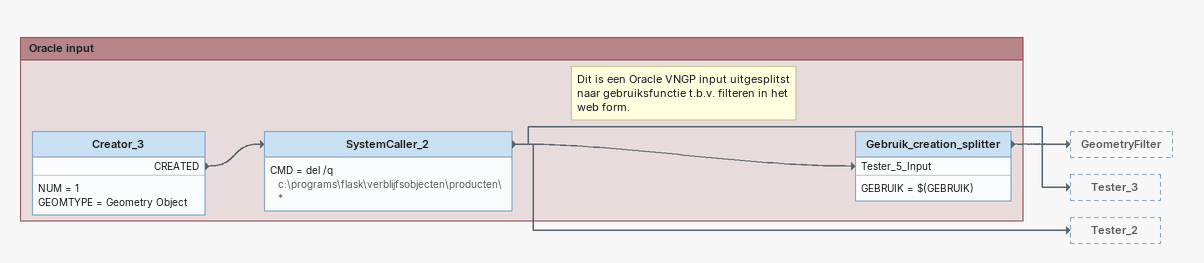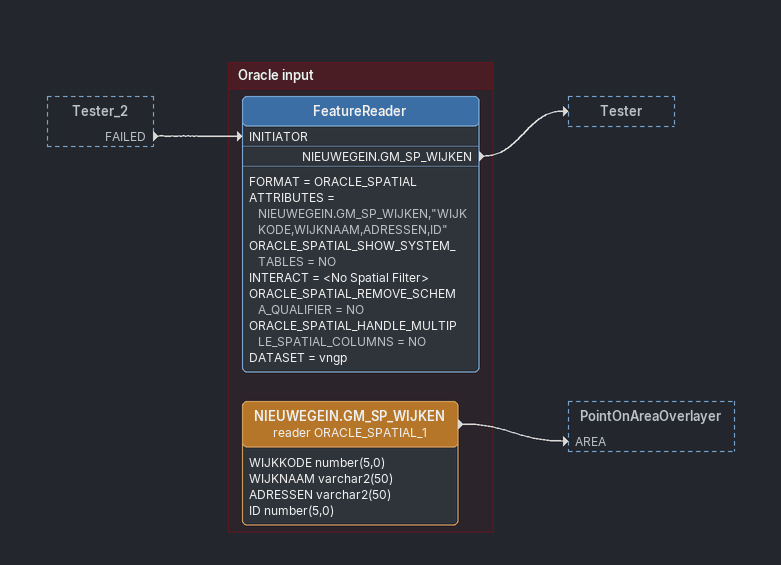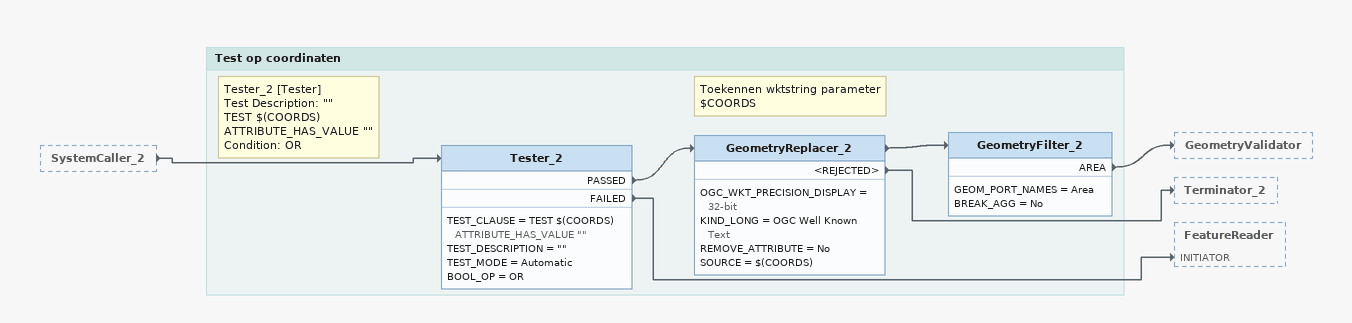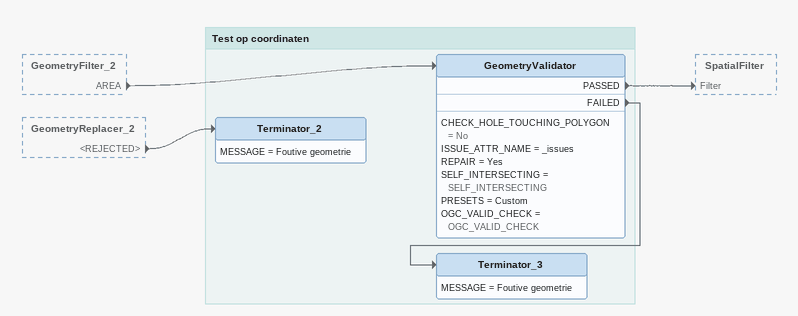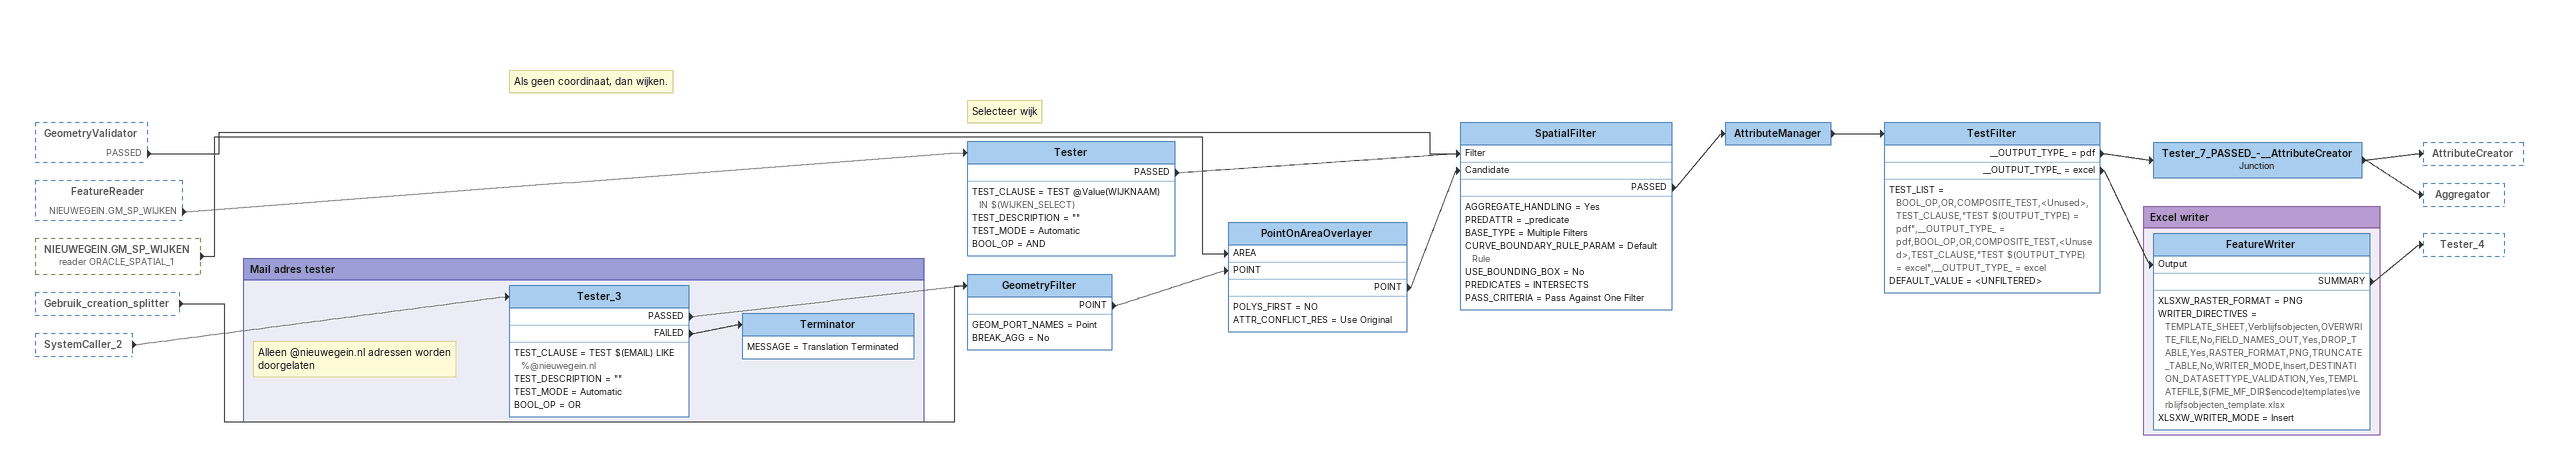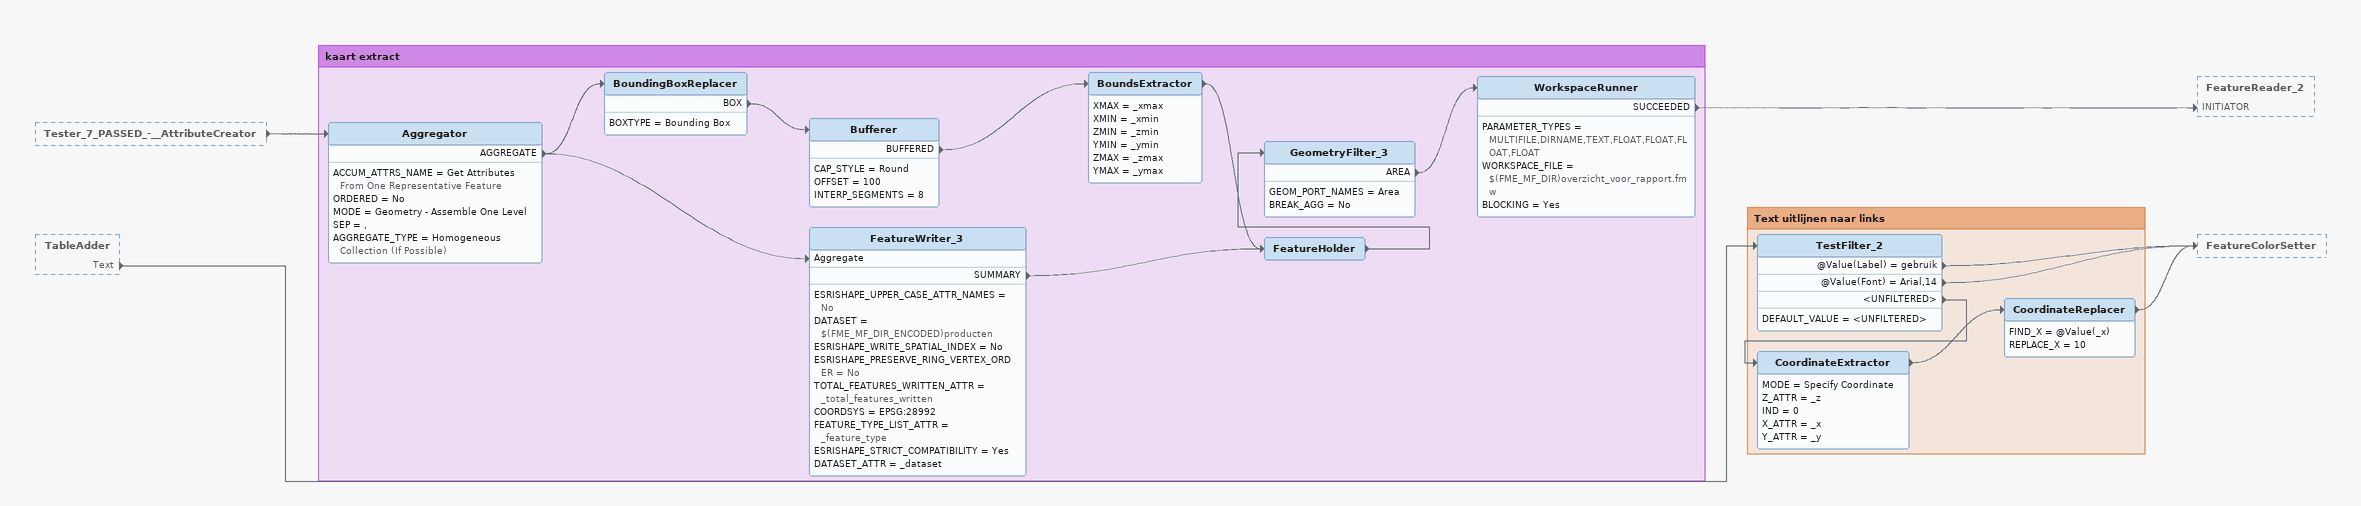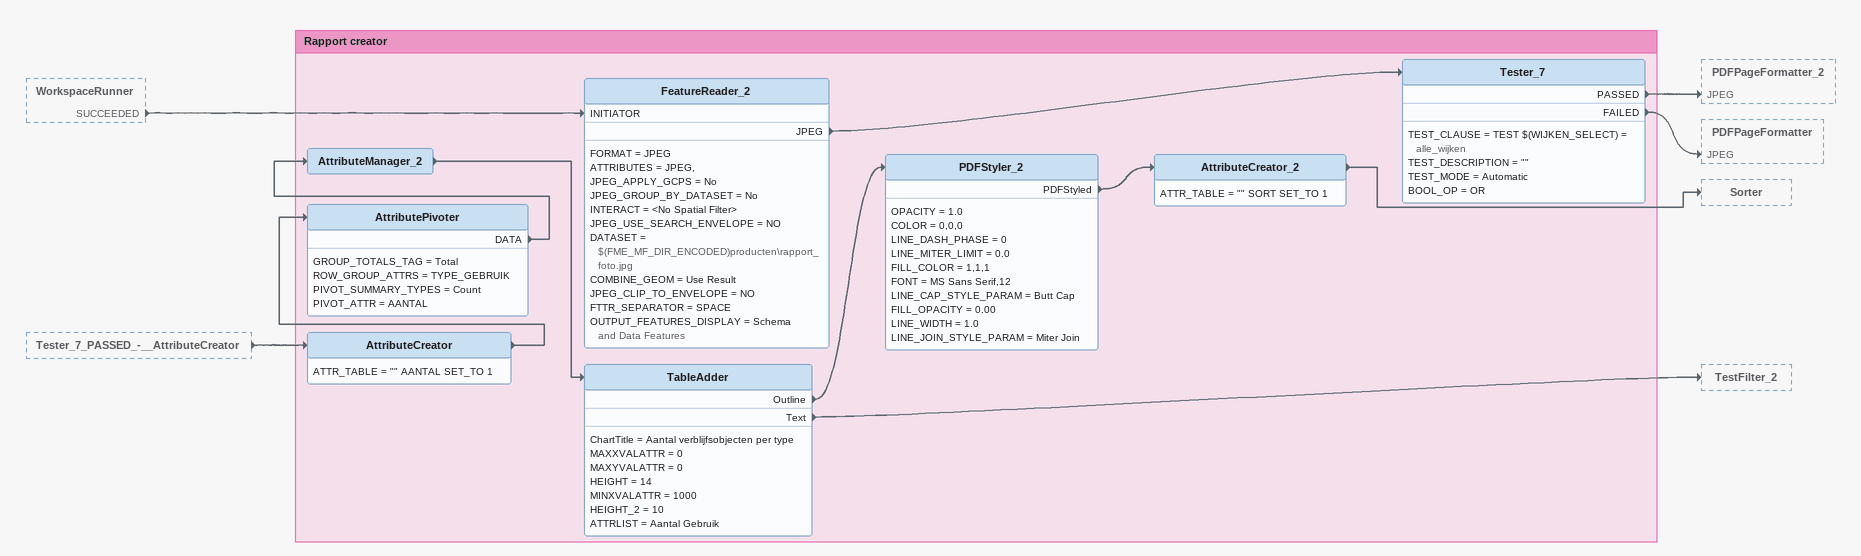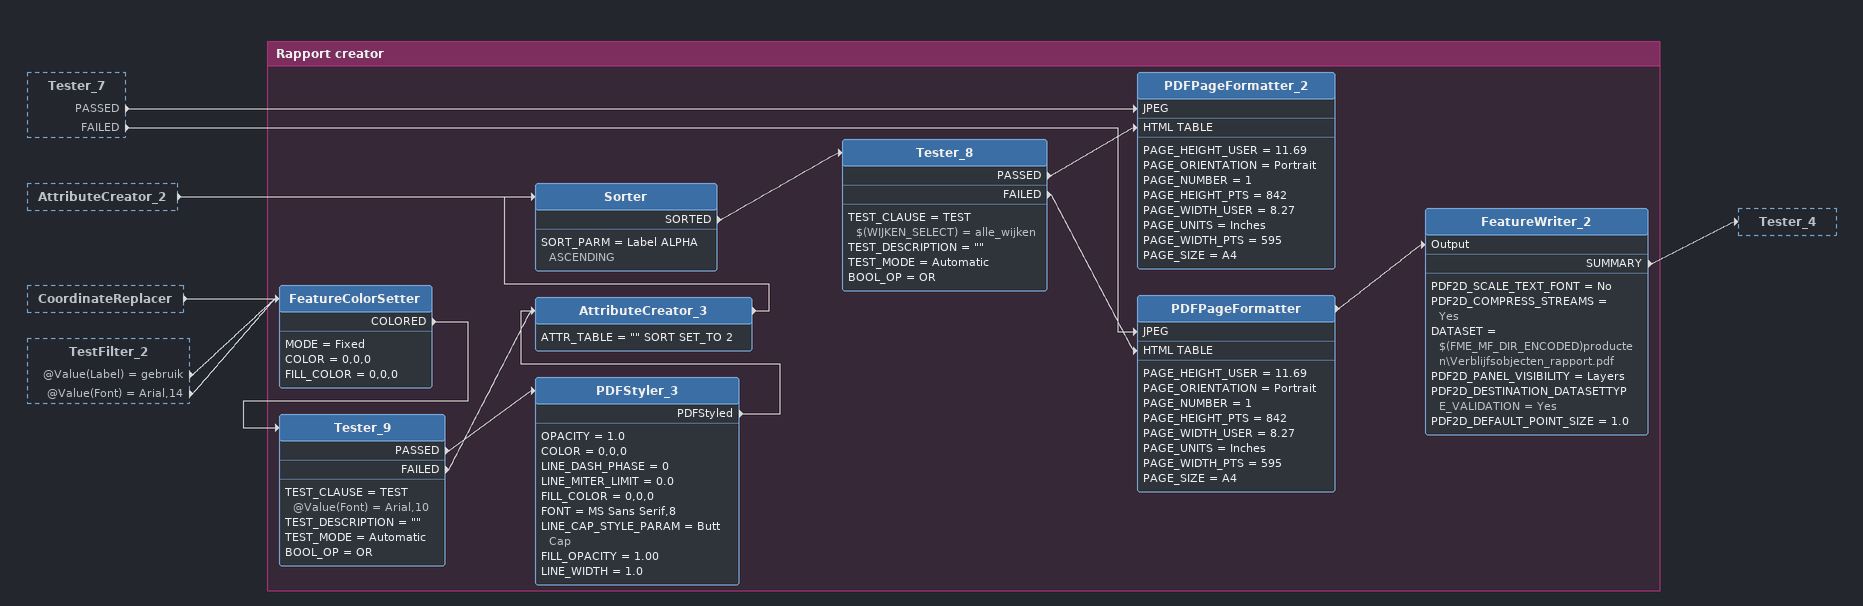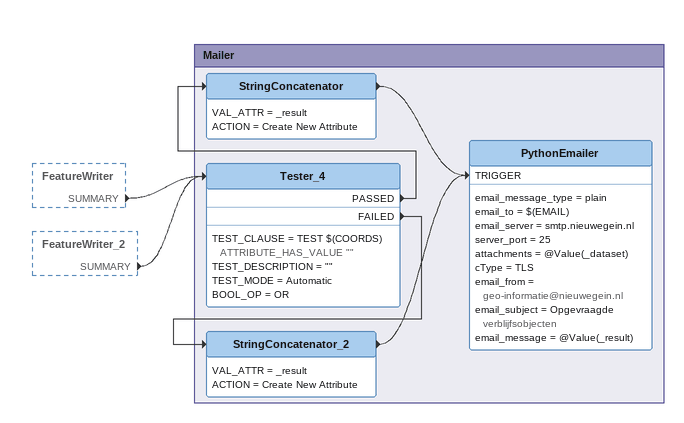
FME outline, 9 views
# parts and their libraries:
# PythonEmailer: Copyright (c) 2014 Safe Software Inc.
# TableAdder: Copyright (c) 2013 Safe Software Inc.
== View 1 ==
Bookmark: Oracle input
Creator_3
    NUM = 1
    GEOMTYPE = Geometry Object
    CREATED -> SystemCaller_2
SystemCaller_2
    CMD = del /q c:\programs\flask\verblijfsobjecten\producten\*
    -> Tester_3
    -> Gebruik_creation_splitter [Tester_5_Input]
    -> Tester_2
Note: Dit is een Oracle VNGP input uitgesplitst / naar gebruiksfunctie t.b.v. filteren in het / web form.
Gebruik_creation_splitter
    GEBRUIK = $(GEBRUIK)
    -> GeometryFilter

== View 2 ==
Tester_2 [outside]
    FAILED -> FeatureReader [INITIATOR]

Bookmark: Oracle input
FeatureReader
    FORMAT = ORACLE_SPATIAL
    ATTRIBUTES = NIEUWEGEIN.GM_SP_WIJKEN,"WIJKKODE,WIJKNAAM,ADRESSEN,ID"
    ORACLE_SPATIAL_SHOW_SYSTEM_TABLES = NO
    INTERACT = <No Spatial Filter>
    ORACLE_SPATIAL_REMOVE_SCHEMA_QUALIFIER = NO
    ORACLE_SPATIAL_HANDLE_MULTIPLE_SPATIAL_COLUMNS = NO
    DATASET = vngp
    NIEUWEGEIN.GM_SP_WIJKEN -> Tester
NIEUWEGEIN.GM_SP_WIJKEN (reader ORACLE_SPATIAL_1)
    attributes: WIJKKODE number(5,0), WIJKNAAM varchar2(50), ADRESSEN varchar2(50), ID number(5,0)
    -> PointOnAreaOverlayer [AREA]

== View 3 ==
SystemCaller_2 [outside]
    -> Tester_2

Bookmark: Test op coordinaten
Note: Tester_2 [Tester] / Test Description: "" / TEST $(COORDS) ATTRIBUTE_HAS_VALUE "" / Condition: OR
Tester_2
    TEST_CLAUSE = TEST $(COORDS) ATTRIBUTE_HAS_VALUE ""
    TEST_DESCRIPTION = ""
    TEST_MODE = Automatic
    BOOL_OP = OR
    PASSED -> GeometryReplacer_2
    FAILED -> FeatureReader [INITIATOR]
Note: Toekennen wktstring parameter / $COORDS
GeometryReplacer_2
    OGC_WKT_PRECISION_DISPLAY = 32-bit
    KIND_LONG = OGC Well Known Text
    REMOVE_ATTRIBUTE = No
    SOURCE = $(COORDS)
    -> GeometryFilter_2
    <REJECTED> -> Terminator_2
GeometryFilter_2
    GEOM_PORT_NAMES = Area
    BREAK_AGG = No
    AREA -> GeometryValidator

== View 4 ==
GeometryFilter_2 [outside]
    AREA -> GeometryValidator
GeometryReplacer_2 [outside]
    <REJECTED> -> Terminator_2

Bookmark: Test op coordinaten
GeometryValidator
    CHECK_HOLE_TOUCHING_POLYGON = No
    ISSUE_ATTR_NAME = _issues
    REPAIR = Yes
    SELF_INTERSECTING = SELF_INTERSECTING
    PRESETS = Custom
    OGC_VALID_CHECK = OGC_VALID_CHECK
    PASSED -> SpatialFilter [Filter]
    FAILED -> Terminator_3
Terminator_3
    MESSAGE = Foutive geometrie
Terminator_2
    MESSAGE = Foutive geometrie

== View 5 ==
GeometryValidator [outside]
    PASSED -> SpatialFilter [Filter]
FeatureReader [outside]
    NIEUWEGEIN.GM_SP_WIJKEN -> Tester
NIEUWEGEIN.GM_SP_WIJKEN (reader ORACLE_SPATIAL_1) [outside]
    -> PointOnAreaOverlayer [AREA]
Gebruik_creation_splitter [outside]
    -> GeometryFilter
SystemCaller_2 [outside]
    -> Tester_3
Note: Selecteer wijk
Tester
    TEST_CLAUSE = TEST @Value(WIJKNAAM) IN $(WIJKEN_SELECT)
    TEST_DESCRIPTION = ""
    TEST_MODE = Automatic
    BOOL_OP = AND
    PASSED -> SpatialFilter [Filter]
Note: Als geen coordinaat, dan wijken.
GeometryFilter
    GEOM_PORT_NAMES = Point
    BREAK_AGG = No
    POINT -> PointOnAreaOverlayer [POINT]
PointOnAreaOverlayer
    POLYS_FIRST = NO
    ATTR_CONFLICT_RES = Use Original
    POINT -> SpatialFilter [Candidate]
SpatialFilter
    AGGREGATE_HANDLING = Yes
    PREDATTR = _predicate
    BASE_TYPE = Multiple Filters
    CURVE_BOUNDARY_RULE_PARAM = Default Rule
    USE_BOUNDING_BOX = No
    PREDICATES = INTERSECTS
    PASS_CRITERIA = Pass Against One Filter
    PASSED -> AttributeManager
AttributeManager
    -> TestFilter
TestFilter
    TEST_LIST = BOOL_OP,OR,COMPOSITE_TEST,<Unused>,TEST_CLAUSE,"TEST $(OUTPUT_TYPE) = pdf",__OUTPUT_TYPE_ = pdf,BOOL_OP,OR,COMPOSITE_TEST,<Unused>,TEST_CLAUSE,"TEST $(OUTPUT_TYPE) = excel",__OUTPUT_TYPE_ = excel
    DEFAULT_VALUE = <UNFILTERED>
    __OUTPUT_TYPE_ = pdf -> Tester_7_PASSED_-__AttributeCreator
    __OUTPUT_TYPE_ = excel -> FeatureWriter [Output]
Tester_7_PASSED_-__AttributeCreator: Junction
    -> AttributeCreator
    -> Aggregator

Bookmark: Mail adres tester
Note: Alleen @nieuwegein.nl adressen worden doorgelaten
Tester_3
    TEST_CLAUSE = TEST $(EMAIL) LIKE %@nieuwegein.nl
    TEST_DESCRIPTION = ""
    TEST_MODE = Automatic
    BOOL_OP = OR
    PASSED -> GeometryFilter
    FAILED -> Terminator
Terminator
    MESSAGE = Translation Terminated

Bookmark: Excel writer
FeatureWriter
    XLSXW_RASTER_FORMAT = PNG
    WRITER_DIRECTIVES = TEMPLATE_SHEET,Verblijfsobjecten,OVERWRITE_FILE,No,FIELD_NAMES_OUT,Yes,DROP_TABLE,Yes,RASTER_FORMAT,PNG,TRUNCATE_TABLE,No,WRITER_MODE,Insert,DESTINATION_DATASETTYPE_VALIDATION,Yes,TEMPLATEFILE,$(FME_MF_DIR$encode)templates\verblijfsobjecten_template.xlsx
    XLSXW_WRITER_MODE = Insert
    SUMMARY -> Tester_4

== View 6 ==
Tester_7_PASSED_-__AttributeCreator [outside]
    -> Aggregator
TableAdder [outside]
    Text -> TestFilter_2

Bookmark: kaart extract
Aggregator
    ACCUM_ATTRS_NAME = Get Attributes From One Representative Feature
    ORDERED = No
    MODE = Geometry - Assemble One Level
    SEP = ,
    AGGREGATE_TYPE = Homogeneous Collection (If Possible)
    AGGREGATE -> BoundingBoxReplacer
    AGGREGATE -> FeatureWriter_3 [Aggregate]
BoundingBoxReplacer
    BOXTYPE = Bounding Box
    BOX -> Bufferer
Bufferer
    CAP_STYLE = Round
    OFFSET = 100
    INTERP_SEGMENTS = 8
    BUFFERED -> BoundsExtractor
BoundsExtractor
    XMAX = _xmax
    XMIN = _xmin
    ZMIN = _zmin
    YMIN = _ymin
    ZMAX = _zmax
    YMAX = _ymax
    -> FeatureHolder
FeatureWriter_3
    ESRISHAPE_UPPER_CASE_ATTR_NAMES = No
    DATASET = $(FME_MF_DIR_ENCODED)producten
    ESRISHAPE_WRITE_SPATIAL_INDEX = No
    ESRISHAPE_PRESERVE_RING_VERTEX_ORDER = No
    TOTAL_FEATURES_WRITTEN_ATTR = _total_features_written
    COORDSYS = EPSG:28992
    FEATURE_TYPE_LIST_ATTR = _feature_type
    ESRISHAPE_STRICT_COMPATIBILITY = Yes
    DATASET_ATTR = _dataset
    SUMMARY -> FeatureHolder
FeatureHolder
    -> GeometryFilter_3
GeometryFilter_3
    GEOM_PORT_NAMES = Area
    BREAK_AGG = No
    AREA -> WorkspaceRunner
WorkspaceRunner
    PARAMETER_TYPES = MULTIFILE,DIRNAME,TEXT,FLOAT,FLOAT,FLOAT,FLOAT
    WORKSPACE_FILE = $(FME_MF_DIR)overzicht_voor_rapport.fmw
    BLOCKING = Yes
    SUCCEEDED -> FeatureReader_2 [INITIATOR]

Bookmark: Text uitlijnen naar links
TestFilter_2
    DEFAULT_VALUE = <UNFILTERED>
    @Value(Label) = gebruik -> FeatureColorSetter
    @Value(Font) = Arial,14 -> FeatureColorSetter
    <UNFILTERED> -> CoordinateExtractor
CoordinateExtractor
    MODE = Specify Coordinate
    Z_ATTR = _z
    IND = 0
    X_ATTR = _x
    Y_ATTR = _y
    -> CoordinateReplacer
CoordinateReplacer
    FIND_X = @Value(_x)
    REPLACE_X = 10
    -> FeatureColorSetter

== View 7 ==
WorkspaceRunner [outside]
    SUCCEEDED -> FeatureReader_2 [INITIATOR]
Tester_7_PASSED_-__AttributeCreator [outside]
    -> AttributeCreator

Bookmark: Rapport creator
FeatureReader_2
    FORMAT = JPEG
    ATTRIBUTES = JPEG,
    JPEG_APPLY_GCPS = No
    JPEG_GROUP_BY_DATASET = No
    INTERACT = <No Spatial Filter>
    JPEG_USE_SEARCH_ENVELOPE = NO
    DATASET = $(FME_MF_DIR_ENCODED)producten\rapport_foto.jpg
    COMBINE_GEOM = Use Result
    JPEG_CLIP_TO_ENVELOPE = NO
    FTTR_SEPARATOR = SPACE
    OUTPUT_FEATURES_DISPLAY = Schema and Data Features
    JPEG -> Tester_7
Tester_7
    TEST_CLAUSE = TEST $(WIJKEN_SELECT) = alle_wijken
    TEST_DESCRIPTION = ""
    TEST_MODE = Automatic
    BOOL_OP = OR
    PASSED -> PDFPageFormatter_2 [JPEG]
    FAILED -> PDFPageFormatter [JPEG]
AttributeCreator
    ATTR_TABLE = "" AANTAL SET_TO 1
    -> AttributePivoter
AttributePivoter
    GROUP_TOTALS_TAG = Total
    ROW_GROUP_ATTRS = TYPE_GEBRUIK
    PIVOT_SUMMARY_TYPES = Count
    PIVOT_ATTR = AANTAL
    DATA -> AttributeManager_2
AttributeManager_2
    -> TableAdder
TableAdder
    ChartTitle = Aantal verblijfsobjecten per type
    MAXXVALATTR = 0
    MAXYVALATTR = 0
    HEIGHT = 14
    MINXVALATTR = 1000
    HEIGHT_2 = 10
    ATTRLIST = Aantal Gebruik
    Outline -> PDFStyler_2
    Text -> TestFilter_2
PDFStyler_2
    OPACITY = 1.0
    COLOR = 0,0,0
    LINE_DASH_PHASE = 0
    LINE_MITER_LIMIT = 0.0
    FILL_COLOR = 1,1,1
    FONT = MS Sans Serif,12
    LINE_CAP_STYLE_PARAM = Butt Cap
    FILL_OPACITY = 0.00
    LINE_WIDTH = 1.0
    LINE_JOIN_STYLE_PARAM = Miter Join
    PDFStyled -> AttributeCreator_2
AttributeCreator_2
    ATTR_TABLE = "" SORT SET_TO 1
    -> Sorter

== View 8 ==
Tester_7 [outside]
    PASSED -> PDFPageFormatter_2 [JPEG]
    FAILED -> PDFPageFormatter [JPEG]
AttributeCreator_2 [outside]
    -> Sorter
CoordinateReplacer [outside]
    -> FeatureColorSetter
TestFilter_2 [outside]
    @Value(Label) = gebruik -> FeatureColorSetter
    @Value(Font) = Arial,14 -> FeatureColorSetter

Bookmark: Rapport creator
FeatureColorSetter
    MODE = Fixed
    COLOR = 0,0,0
    FILL_COLOR = 0,0,0
    COLORED -> Tester_9
Tester_9
    TEST_CLAUSE = TEST @Value(Font) = Arial,10
    TEST_DESCRIPTION = ""
    TEST_MODE = Automatic
    BOOL_OP = OR
    PASSED -> PDFStyler_3
    FAILED -> AttributeCreator_3
PDFStyler_3
    OPACITY = 1.0
    COLOR = 0,0,0
    LINE_DASH_PHASE = 0
    LINE_MITER_LIMIT = 0.0
    FILL_COLOR = 0,0,0
    FONT = MS Sans Serif,8
    LINE_CAP_STYLE_PARAM = Butt Cap
    FILL_OPACITY = 1.00
    LINE_WIDTH = 1.0
    PDFStyled -> AttributeCreator_3
AttributeCreator_3
    ATTR_TABLE = "" SORT SET_TO 2
    -> Sorter
Sorter
    SORT_PARM = Label ALPHA ASCENDING
    SORTED -> Tester_8
Tester_8
    TEST_CLAUSE = TEST $(WIJKEN_SELECT) = alle_wijken
    TEST_DESCRIPTION = ""
    TEST_MODE = Automatic
    BOOL_OP = OR
    PASSED -> PDFPageFormatter_2 [HTML TABLE]
    FAILED -> PDFPageFormatter [HTML TABLE]
PDFPageFormatter_2
    PAGE_HEIGHT_USER = 11.69
    PAGE_ORIENTATION = Portrait
    PAGE_NUMBER = 1
    PAGE_HEIGHT_PTS = 842
    PAGE_WIDTH_USER = 8.27
    PAGE_UNITS = Inches
    PAGE_WIDTH_PTS = 595
    PAGE_SIZE = A4
PDFPageFormatter
    PAGE_HEIGHT_USER = 11.69
    PAGE_ORIENTATION = Portrait
    PAGE_NUMBER = 1
    PAGE_HEIGHT_PTS = 842
    PAGE_WIDTH_USER = 8.27
    PAGE_UNITS = Inches
    PAGE_WIDTH_PTS = 595
    PAGE_SIZE = A4
    -> FeatureWriter_2 [Output]
FeatureWriter_2
    PDF2D_SCALE_TEXT_FONT = No
    PDF2D_COMPRESS_STREAMS = Yes
    DATASET = $(FME_MF_DIR_ENCODED)producten\Verblijfsobjecten_rapport.pdf
    PDF2D_PANEL_VISIBILITY = Layers
    PDF2D_DESTINATION_DATASETTYPE_VALIDATION = Yes
    PDF2D_DEFAULT_POINT_SIZE = 1.0
    SUMMARY -> Tester_4

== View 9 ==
FeatureWriter [outside]
    SUMMARY -> Tester_4
FeatureWriter_2 [outside]
    SUMMARY -> Tester_4

Bookmark: Mailer
Tester_4
    TEST_CLAUSE = TEST $(COORDS) ATTRIBUTE_HAS_VALUE ""
    TEST_DESCRIPTION = ""
    TEST_MODE = Automatic
    BOOL_OP = OR
    PASSED -> StringConcatenator
    FAILED -> StringConcatenator_2
StringConcatenator
    VAL_ATTR = _result
    ACTION = Create New Attribute
    -> PythonEmailer [TRIGGER]
StringConcatenator_2
    VAL_ATTR = _result
    ACTION = Create New Attribute
    -> PythonEmailer [TRIGGER]
PythonEmailer
    email_message_type = plain
    email_to = $(EMAIL)
    email_server = smtp.nieuwegein.nl
    server_port = 25
    attachments = @Value(_dataset)
    cType = TLS
    email_from = geo-informatie@nieuwegein.nl
    email_subject = Opgevraagde verblijfsobjecten
    email_message = @Value(_result)
